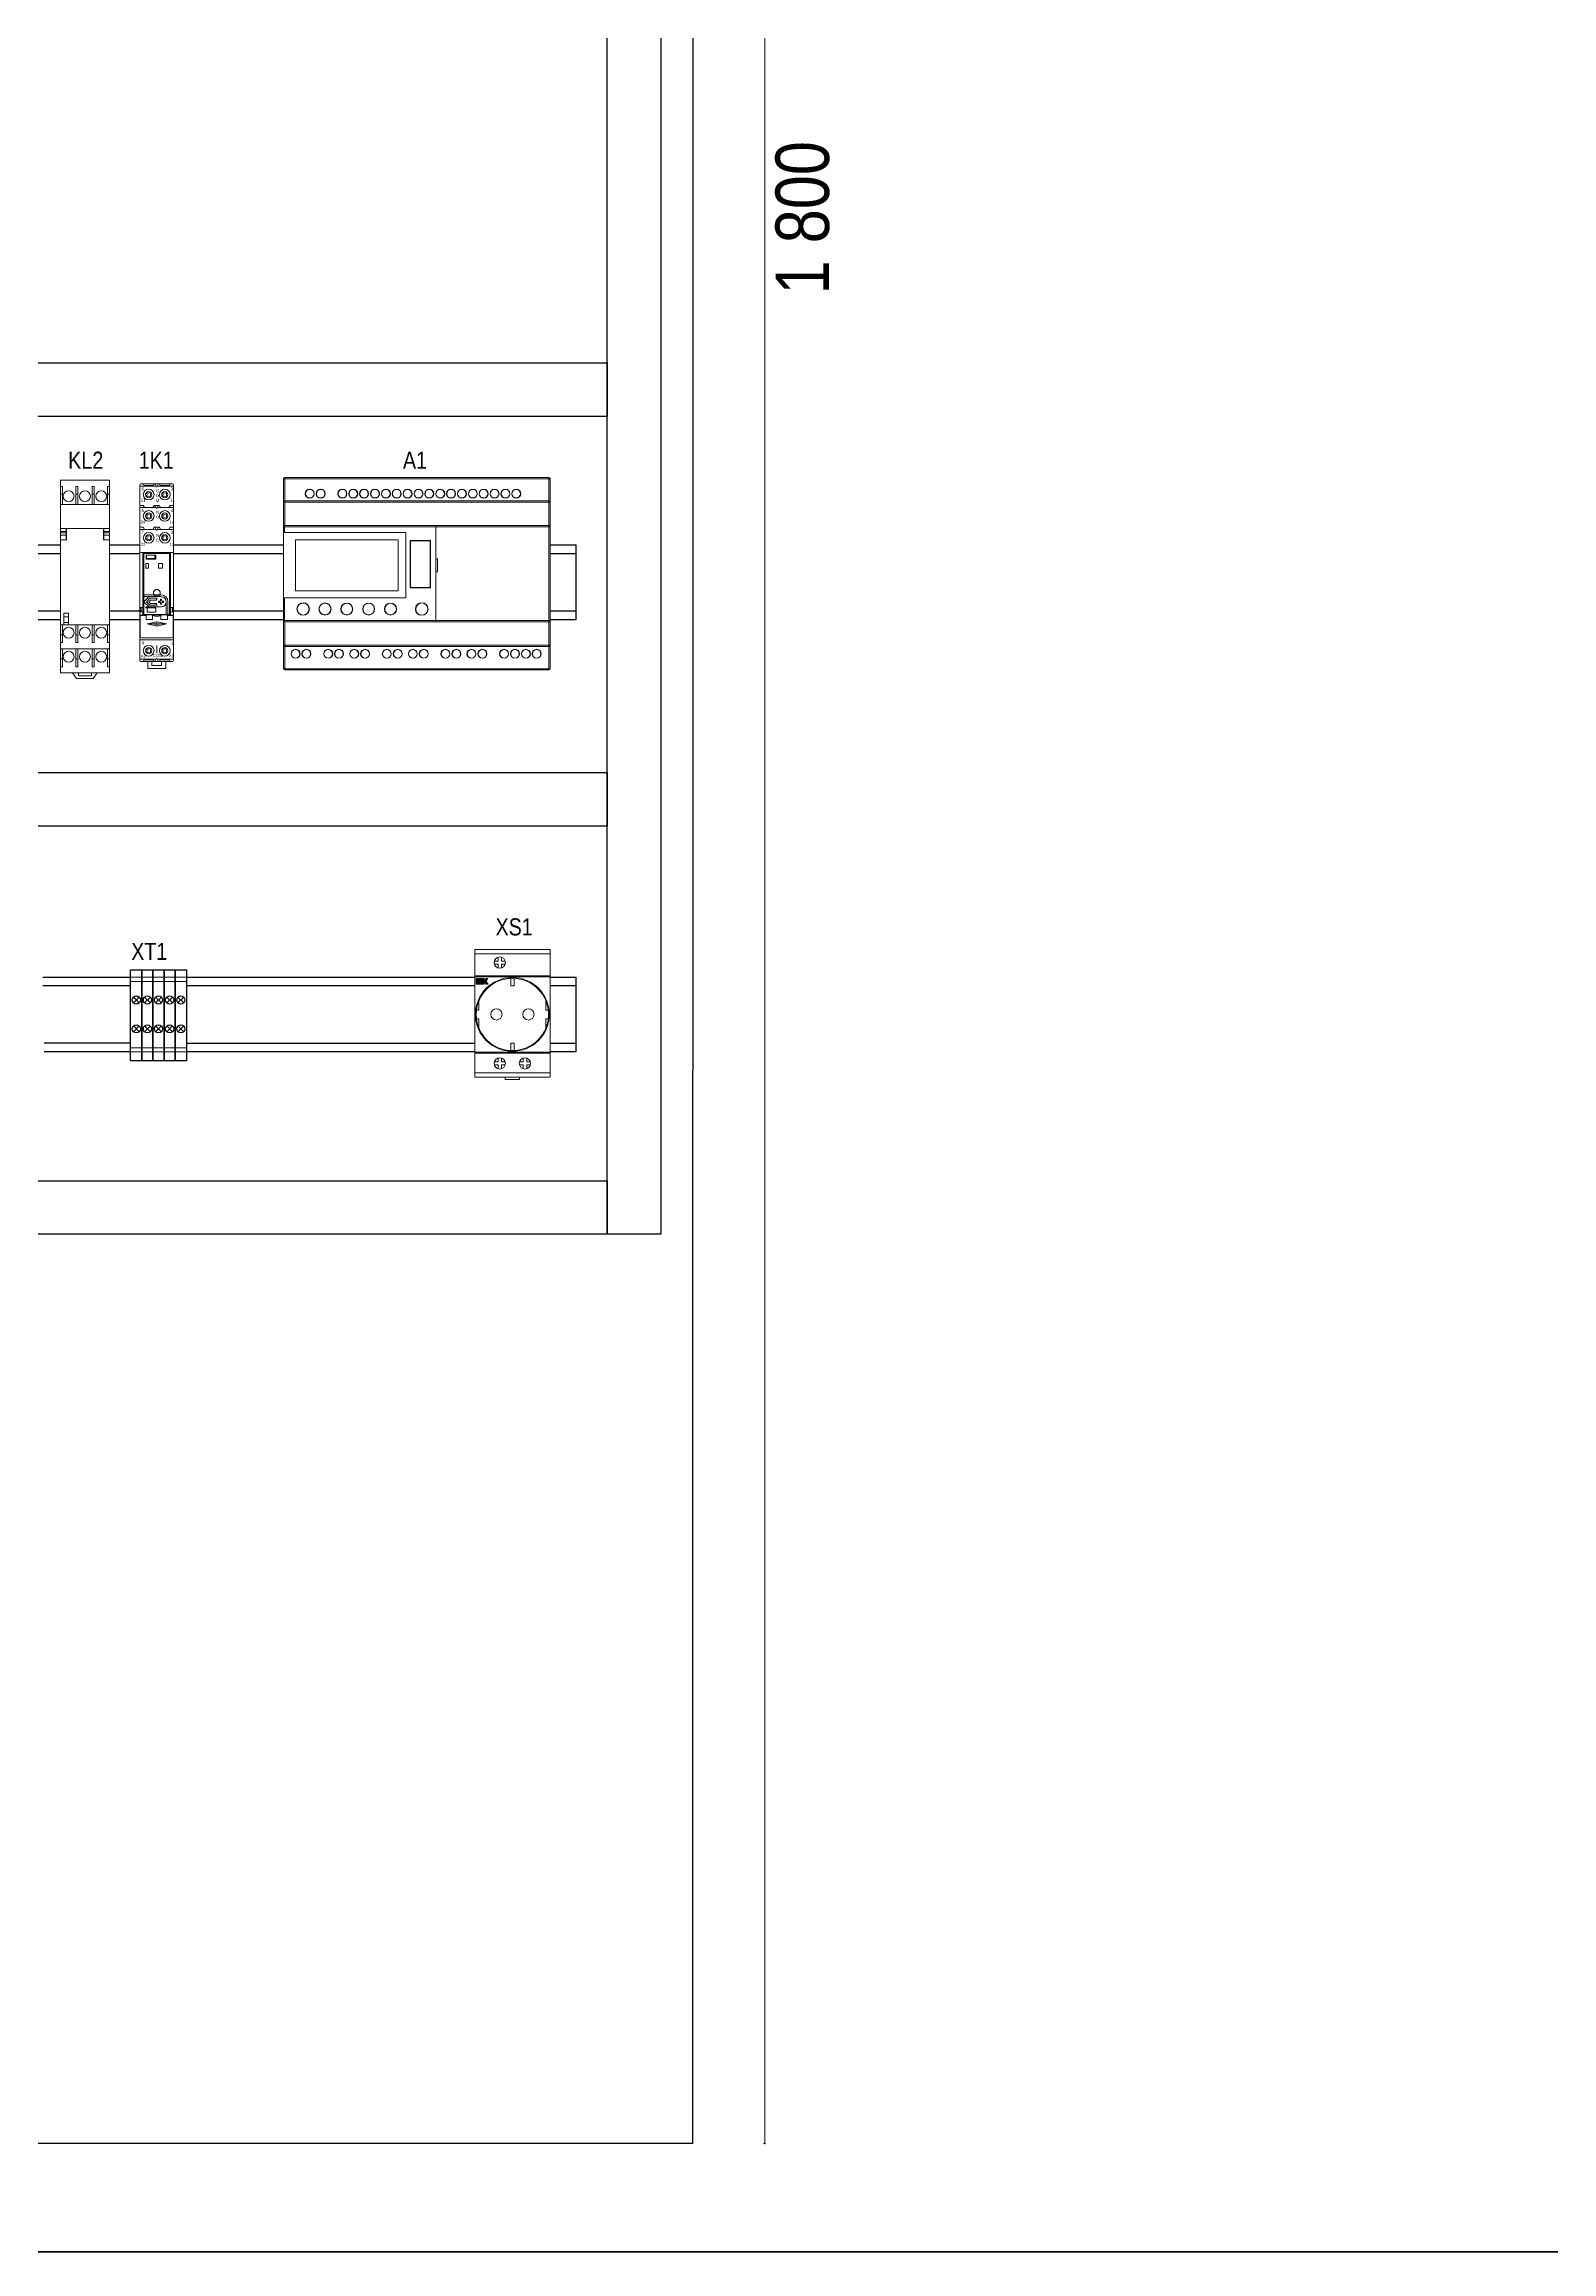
# Model space of a CAD drawing. Header units: millimetres. Extents: x -6000 to 26000, y -6000 to 26000.
# Drawn here: x 119.5 to 217.5, y -4620.7 to -4477.2 of the extents above; entities that cross this region are included whole.
import ezdxf

# ---------------------------------------------------------------- set-up
doc = ezdxf.new("R2010")
doc.units = ezdxf.units.MM
doc.header["$MEASUREMENT"] = 0
doc.linetypes.add('HIDDEN2', pattern=[2.38125, 1.5875, -0.79375])
for name, color, linetype, lineweight in [('0_Ном._пера__246', 7, 'Continuous', 100), ('Чертеж и Рисунок_Ном._пера__1', 7, 'Continuous', 15), ('Чертеж и Рисунок_Ном._пера__2', 8, 'Continuous', 15), ('Чертеж и Рисунок_Ном._пера__21', 7, 'Continuous', 30), ('Чертеж и Рисунок_Ном._пера__7', 7, 'Continuous', 15)]:
    doc.layers.add(name, color=color, linetype=linetype, lineweight=lineweight)
for name, color, linetype, lineweight, true_color in [('Чертеж и Рисунок_Ном._пера__25', 7, 'Continuous', 0, 0x5555ff), ('Чертеж и Рисунок_Ном._пера__65', 7, 'Continuous', 40, 0x83aefe), ('Чертеж и Рисунок_Ном._пера__8', 7, 'Continuous', 15, 0xa80f02), ('Чертеж и Рисунок_Ном._пера__85', 7, 'Continuous', 5, 0x66b7ff), ('Чертеж и Рисунок_Ном._пера__9', 7, 'Continuous', 15, 0x3dad99)]:
    doc.layers.add(name, color=color, linetype=linetype, lineweight=lineweight, true_color=true_color)
doc.styles.add('СГЕНЕРИР_СТИЛЬ_1', font='ARIALN.TTF')
doc.styles.add('СГЕНЕРИР_СТИЛЬ_3', font='arial.ttf')

msp = doc.modelspace()

# ---------------------------------------------------------------- hatches: boundary and pattern name
at = {"layer": 'Чертеж и Рисунок_Ном._пера__2', "linetype": 'Continuous', "lineweight": 15}
msp.add_hatch(color=8, dxfattribs=at).paths.add_polyline_path([(147.73, -4537.92), (147.73, -4538.02), (147.97, -4538.02), (147.97, -4537.92)])
at = {"layer": 'Чертеж и Рисунок_Ном._пера__8', "linetype": 'Continuous', "lineweight": 15, "true_color": 0xa80f02}
for points in [[(147.69, -4538.02), (147.69, -4537.92), (147.59, -4537.92), (147.59, -4538.02)], [(147.69, -4538.05), (147.59, -4538.05), (147.59, -4538.29), (147.69, -4538.29)], [(147.72, -4538.05), (147.72, -4538.29), (147.97, -4538.29), (147.97, -4538.19), (147.83, -4538.19), (147.83, -4538.15), (147.97, -4538.15), (147.97, -4538.05)], [(148, -4538.29), (148.11, -4538.29), (148.11, -4538.16), (148.14, -4538.16), (148.23, -4538.29), (148.36, -4538.29), (148.23, -4538.1), (148.35, -4537.92), (148.23, -4537.92), (148.14, -4538.05), (148.11, -4538.05), (148.1, -4537.92), (148, -4537.92)]]:
    msp.add_hatch(color=14, dxfattribs=at).paths.add_polyline_path(points)

# ---------------------------------------------------------------- linework, layer by layer
at = {"layer": '0_Ном._пера__246', "color": 7, "linetype": 'Continuous', "lineweight": 100, "flags": 128}
msp.add_lwpolyline([(415, -4620.68), (415, -4333.68), (20, -4333.68), (20, -4620.68)], close=True, dxfattribs=at)
at = {"layer": 'Чертеж и Рисунок_Ном._пера__1', "color": 7, "linetype": 'Continuous', "lineweight": 15}
for p, q in [((125.13, -4537.82), (125.86, -4537.82)), ((125.13, -4538.1), (125.86, -4538.1)), ((125.86, -4537.82), (126.58, -4537.82)), ((125.86, -4538.1), (126.58, -4538.1)), ((126.58, -4537.82), (127.3, -4537.82)), ((126.58, -4538.1), (127.3, -4538.1)), ((127.3, -4537.82), (128.03, -4537.82)), ((127.3, -4538.1), (128.03, -4538.1)), ((128.03, -4537.82), (128.75, -4537.82)), ((128.03, -4538.1), (128.75, -4538.1)), ((125.13, -4542.41), (125.86, -4542.41)), ((125.13, -4542.69), (125.86, -4542.69)), ((125.86, -4542.41), (126.58, -4542.41)), ((125.86, -4542.69), (126.58, -4542.69)), ((126.58, -4542.41), (127.3, -4542.41)), ((126.58, -4542.69), (127.3, -4542.69)), ((127.3, -4542.41), (128.03, -4542.41)), ((127.3, -4542.69), (128.03, -4542.69)), ((128.03, -4542.41), (128.75, -4542.41)), ((128.03, -4542.69), (128.75, -4542.69))]:
    msp.add_line(p, q, dxfattribs=at)
at = {"layer": 'Чертеж и Рисунок_Ном._пера__2', "color": 8, "linetype": 'Continuous', "lineweight": 15}
msp.add_lwpolyline([(147.73, -4538.02), (147.97, -4538.02), (147.97, -4537.92), (147.73, -4537.92)], close=True, dxfattribs=at)
at = {"layer": 'Чертеж и Рисунок_Ном._пера__21', "color": 7, "linetype": 'Continuous', "lineweight": 30}
for p, q in [((161.7, -4363.25), (161.64, -4613.63)), ((156.1, -4554.54), (156.1, -4371.27)), ((159.58, -4371.27), (159.58, -4554.54)), ((83.76, -4497.9), (156.1, -4497.9)), ((156.1, -4497.9), (156.1, -4501.38)), ((156.1, -4501.38), (83.76, -4501.38)), ((118.13, -4509.73), (120.57, -4509.73)), ((123.75, -4509.73), (125.73, -4509.73)), ((127.92, -4509.73), (135.06, -4509.73)), ((152.4, -4509.73), (154.09, -4509.73)), ((154.09, -4514.6), (154.09, -4509.73)), ((118.13, -4510.29), (120.57, -4510.29)), ((123.75, -4510.29), (125.73, -4510.29)), ((127.92, -4510.29), (135.06, -4510.29)), ((152.4, -4510.29), (154.09, -4510.29)), ((120.57, -4514.04), (118.13, -4514.04)), ((125.73, -4514.04), (123.75, -4514.04)), ((135.06, -4514.04), (127.92, -4514.04)), ((154.09, -4514.04), (152.4, -4514.04)), ((120.57, -4514.6), (118.13, -4514.6)), ((125.73, -4514.6), (123.75, -4514.6)), ((135.06, -4514.6), (127.92, -4514.6)), ((154.09, -4514.6), (152.4, -4514.6)), ((83.76, -4524.53), (156.1, -4524.53)), ((156.1, -4524.53), (156.1, -4528.01)), ((156.1, -4528.01), (83.76, -4528.01)), ((125.13, -4543.26), (125.13, -4537.35)), ((125.13, -4537.35), (125.86, -4537.35)), ((125.86, -4537.35), (125.86, -4543.26)), ((125.86, -4543.26), (125.86, -4537.35)), ((125.86, -4537.35), (126.58, -4537.35)), ((126.58, -4537.35), (126.58, -4543.26)), ((126.58, -4543.26), (126.58, -4537.35)), ((126.58, -4537.35), (127.3, -4537.35)), ((127.3, -4537.35), (127.3, -4543.26)), ((127.3, -4543.26), (127.3, -4537.35)), ((127.3, -4537.35), (128.03, -4537.35)), ((128.03, -4537.35), (128.03, -4543.26)), ((128.03, -4543.26), (128.03, -4537.35)), ((128.03, -4537.35), (128.75, -4537.35)), ((128.75, -4537.35), (128.75, -4543.26)), ((119.42, -4537.82), (125.13, -4537.82)), ((119.42, -4538.37), (125.13, -4538.37)), ((128.75, -4537.82), (147.49, -4537.82)), ((128.75, -4538.37), (147.49, -4538.37)), ((152.4, -4537.82), (154.09, -4537.82)), ((152.4, -4538.37), (154.09, -4538.37)), ((154.09, -4542.69), (154.09, -4537.82)), ((125.68, -4539.13), (125.31, -4539.5)), ((125.31, -4539.13), (125.68, -4539.5)), ((126.41, -4539.13), (126.03, -4539.5)), ((126.03, -4539.13), (126.41, -4539.5)), ((127.13, -4539.13), (126.75, -4539.5)), ((126.75, -4539.13), (127.13, -4539.5)), ((127.85, -4539.13), (127.48, -4539.5)), ((127.48, -4539.13), (127.85, -4539.5)), ((128.58, -4539.13), (128.2, -4539.5)), ((128.2, -4539.13), (128.58, -4539.5)), ((125.68, -4541), (125.31, -4541.38)), ((125.31, -4541), (125.68, -4541.38)), ((126.41, -4541), (126.03, -4541.38)), ((126.03, -4541), (126.41, -4541.38)), ((127.13, -4541), (126.75, -4541.38)), ((126.75, -4541), (127.13, -4541.38)), ((127.85, -4541), (127.48, -4541.38)), ((127.48, -4541), (127.85, -4541.38)), ((128.58, -4541), (128.2, -4541.38)), ((128.2, -4541), (128.58, -4541.38)), ((125.13, -4542.12), (119.5, -4542.12)), ((125.13, -4542.69), (119.51, -4542.69)), ((147.49, -4542.13), (128.75, -4542.13)), ((147.49, -4542.69), (128.75, -4542.69)), ((154.09, -4542.13), (152.4, -4542.13)), ((154.09, -4542.69), (152.4, -4542.69)), ((125.86, -4543.26), (125.13, -4543.26)), ((126.58, -4543.26), (125.86, -4543.26)), ((127.3, -4543.26), (126.58, -4543.26)), ((128.03, -4543.26), (127.3, -4543.26)), ((128.75, -4543.26), (128.03, -4543.26)), ((83.76, -4551.07), (156.1, -4551.07)), ((156.1, -4551.07), (156.1, -4554.54)), ((156.1, -4554.54), (83.76, -4554.54)), ((159.58, -4554.54), (156.1, -4554.54)), ((161.64, -4613.63), (78.19, -4613.63))]:
    msp.add_line(p, q, dxfattribs=at)
for centre in [(125.5, -4539.31), (126.22, -4539.31), (126.94, -4539.31), (127.67, -4539.31), (128.39, -4539.31), (125.5, -4541.19), (126.22, -4541.19), (126.94, -4541.19), (127.67, -4541.19), (128.39, -4541.19)]:
    msp.add_circle(centre, 0.265, dxfattribs=at)
at = {"layer": 'Чертеж и Рисунок_Ном._пера__65', "color": 161, "linetype": 'Continuous', "lineweight": 40, "true_color": 0x83aefe}
msp.add_line((166.3, -4613.6), (166.37, -4613.67), dxfattribs=at)
at = {"layer": 'Чертеж и Рисунок_Ном._пера__7', "color": 7, "linetype": 'Continuous', "lineweight": 15}
for p, q in [((120.57, -4518.05), (120.57, -4505.53)), ((120.57, -4507.1), (120.57, -4505.53)), ((123.75, -4505.53), (120.57, -4505.53)), ((123.75, -4505.53), (120.57, -4505.53)), ((123.75, -4505.53), (123.75, -4507.1)), ((123.75, -4505.53), (123.75, -4518.05)), ((125.73, -4505.84), (125.73, -4505.98)), ((125.8, -4505.77), (125.95, -4505.77)), ((126.65, -4505.77), (125.95, -4505.77)), ((125.95, -4505.77), (126.03, -4505.91)), ((126.01, -4505.87), (126.6, -4505.87)), ((126.57, -4505.91), (126.65, -4505.77)), ((126.65, -4505.77), (126.7, -4505.77)), ((126.68, -4505.77), (126.97, -4505.77)), ((126.78, -4505.91), (126.7, -4505.77)), ((126.82, -4505.98), (126.7, -4505.77)), ((126.7, -4505.77), (126.95, -4505.77)), ((126.95, -4505.77), (126.83, -4505.98)), ((126.95, -4505.77), (127, -4505.77)), ((127.7, -4505.77), (127, -4505.77)), ((127, -4505.77), (127.08, -4505.91)), ((127.05, -4505.87), (127.64, -4505.87)), ((127.62, -4505.91), (127.7, -4505.77)), ((127.7, -4505.77), (127.85, -4505.77)), ((127.92, -4505.98), (127.92, -4505.84)), ((135.06, -4517.77), (135.06, -4505.43)), ((135.15, -4508.47), (135.15, -4505.34)), ((152.3, -4505.34), (135.15, -4505.34)), ((135.15, -4505.43), (152.3, -4505.43)), ((152.3, -4505.34), (152.3, -4517.86)), ((152.4, -4517.77), (152.4, -4505.43)), ((120.57, -4505.91), (120.57, -4505.91)), ((120.7, -4505.93), (120.57, -4505.93)), ((120.57, -4506.44), (120.7, -4506.44)), ((120.57, -4508.66), (120.57, -4507.1)), ((123.75, -4507.1), (120.57, -4507.1)), ((123.75, -4507.1), (120.57, -4507.1)), ((120.7, -4505.93), (120.7, -4507.1)), ((121.56, -4507.1), (121.56, -4505.93)), ((121.7, -4505.93), (121.56, -4505.93)), ((121.56, -4506.44), (121.7, -4506.44)), ((121.7, -4505.93), (121.7, -4507.1)), ((122.62, -4507.1), (122.62, -4505.93)), ((122.75, -4505.93), (122.62, -4505.93)), ((122.62, -4506.44), (122.75, -4506.44)), ((122.75, -4505.93), (122.75, -4507.1)), ((123.62, -4507.1), (123.62, -4505.93)), ((123.75, -4505.93), (123.62, -4505.93)), ((123.62, -4506.44), (123.75, -4506.44)), ((123.75, -4505.91), (123.75, -4505.91)), ((123.75, -4507.1), (123.75, -4508.66)), ((125.73, -4505.98), (125.73, -4512.07)), ((125.73, -4505.98), (125.73, -4507.23)), ((125.73, -4507.23), (125.73, -4507.37)), ((126.78, -4505.91), (125.8, -4505.91)), ((125.8, -4507.16), (125.95, -4507.16)), ((126.78, -4507.3), (125.8, -4507.3)), ((125.95, -4507.16), (126.03, -4507.3)), ((126.06, -4505.91), (126.76, -4505.91)), ((126.16, -4506.32), (126.2, -4506.46)), ((126.3, -4506.36), (126.16, -4506.32)), ((126.2, -4506.46), (126.16, -4506.6)), ((126.16, -4506.6), (126.3, -4506.57)), ((126.45, -4506.32), (126.3, -4506.36)), ((126.3, -4506.57), (126.45, -4506.6)), ((126.41, -4506.46), (126.45, -4506.32)), ((126.45, -4506.6), (126.41, -4506.46)), ((126.57, -4507.3), (126.65, -4507.16)), ((126.65, -4507.16), (126.7, -4507.16)), ((126.82, -4507.37), (126.7, -4507.16)), ((126.7, -4507.16), (126.95, -4507.16)), ((126.95, -4507.16), (126.83, -4507.37)), ((126.87, -4505.91), (127.72, -4505.91)), ((127.85, -4505.91), (126.87, -4505.91)), ((127.85, -4507.3), (126.87, -4507.3)), ((126.89, -4505.91), (127.72, -4505.91)), ((126.95, -4507.16), (127, -4507.16)), ((127, -4507.16), (127.08, -4507.3)), ((127.35, -4506.36), (127.2, -4506.32)), ((127.2, -4506.32), (127.24, -4506.46)), ((127.24, -4506.46), (127.2, -4506.6)), ((127.2, -4506.6), (127.35, -4506.57)), ((127.49, -4506.32), (127.35, -4506.36)), ((127.35, -4506.57), (127.49, -4506.6)), ((127.45, -4506.46), (127.49, -4506.32)), ((127.49, -4506.6), (127.45, -4506.46)), ((127.62, -4507.3), (127.7, -4507.16)), ((127.7, -4507.16), (127.85, -4507.16)), ((127.92, -4505.98), (127.92, -4512.07)), ((127.92, -4507.23), (127.92, -4505.98)), ((127.92, -4507.37), (127.92, -4507.23)), ((135.06, -4506.96), (152.4, -4506.96)), ((152.3, -4506.87), (135.15, -4506.87)), ((120.57, -4507.47), (120.57, -4507.47)), ((123.75, -4508.66), (120.57, -4508.66)), ((120.94, -4508.66), (120.94, -4509.41)), ((120.95, -4508.66), (120.95, -4509.41)), ((120.95, -4508.66), (123.37, -4508.66)), ((123.37, -4509.41), (123.37, -4508.66)), ((123.38, -4509.41), (123.38, -4508.66)), ((123.75, -4507.47), (123.75, -4507.47)), ((125.73, -4507.37), (125.73, -4508.65)), ((125.73, -4508.65), (125.73, -4508.79)), ((125.8, -4508.58), (125.95, -4508.58)), ((126.78, -4508.72), (125.8, -4508.72)), ((125.95, -4508.58), (126.03, -4508.72)), ((126.16, -4507.71), (126.2, -4507.85)), ((126.3, -4507.75), (126.16, -4507.71)), ((126.2, -4507.85), (126.16, -4507.99)), ((126.16, -4507.99), (126.3, -4507.96)), ((126.45, -4507.71), (126.3, -4507.75)), ((126.3, -4507.96), (126.45, -4507.99)), ((126.41, -4507.85), (126.45, -4507.71)), ((126.45, -4507.99), (126.41, -4507.85)), ((126.57, -4508.72), (126.65, -4508.58)), ((126.65, -4508.58), (126.7, -4508.58)), ((126.82, -4508.79), (126.7, -4508.58)), ((126.7, -4508.58), (126.95, -4508.58)), ((126.95, -4508.58), (126.83, -4508.79)), ((127.85, -4508.72), (126.87, -4508.72)), ((126.95, -4508.58), (127, -4508.58)), ((127, -4508.58), (127.08, -4508.72)), ((127.2, -4507.71), (127.24, -4507.85)), ((127.35, -4507.75), (127.2, -4507.71)), ((127.24, -4507.85), (127.2, -4507.99)), ((127.2, -4507.99), (127.35, -4507.96)), ((127.49, -4507.71), (127.35, -4507.75)), ((127.35, -4507.96), (127.49, -4507.99)), ((127.45, -4507.85), (127.49, -4507.71)), ((127.49, -4507.99), (127.45, -4507.85)), ((127.62, -4508.72), (127.7, -4508.58)), ((127.7, -4508.58), (127.85, -4508.58)), ((127.92, -4508.65), (127.92, -4507.37)), ((127.92, -4508.79), (127.92, -4508.65)), ((135.06, -4508.56), (152.4, -4508.56)), ((135.14, -4508.56), (135.14, -4508.92)), ((135.15, -4508.47), (152.3, -4508.47)), ((144.97, -4514.64), (144.97, -4508.56)), ((120.57, -4508.85), (120.94, -4508.85)), ((120.94, -4508.94), (120.57, -4508.94)), ((120.57, -4509.09), (120.94, -4509.09)), ((120.57, -4509.41), (120.57, -4514.92)), ((120.57, -4509.41), (120.95, -4509.41)), ((120.57, -4509.41), (120.94, -4509.41)), ((123.37, -4509.41), (123.75, -4509.41)), ((123.38, -4508.85), (123.75, -4508.85)), ((123.75, -4508.94), (123.38, -4508.94)), ((123.38, -4509.09), (123.75, -4509.09)), ((123.38, -4509.41), (123.75, -4509.41)), ((123.75, -4514.92), (123.75, -4509.41)), ((126.16, -4509.13), (126.2, -4509.27)), ((126.3, -4509.17), (126.16, -4509.13)), ((126.2, -4509.27), (126.16, -4509.41)), ((126.16, -4509.41), (126.3, -4509.37)), ((126.45, -4509.13), (126.3, -4509.17)), ((126.3, -4509.37), (126.45, -4509.41)), ((126.41, -4509.27), (126.45, -4509.13)), ((126.45, -4509.41), (126.41, -4509.27)), ((127.35, -4509.17), (127.2, -4509.13)), ((127.2, -4509.13), (127.24, -4509.27)), ((127.24, -4509.27), (127.2, -4509.41)), ((127.2, -4509.41), (127.35, -4509.37)), ((127.49, -4509.13), (127.35, -4509.17)), ((127.35, -4509.37), (127.49, -4509.41)), ((127.45, -4509.27), (127.49, -4509.13)), ((127.49, -4509.41), (127.45, -4509.27)), ((143.02, -4508.92), (135.06, -4508.92)), ((135.84, -4512.72), (135.84, -4509.39)), ((135.84, -4509.39), (142.52, -4509.39)), ((142.52, -4509.39), (142.52, -4512.72)), ((143.02, -4508.92), (143.02, -4513.16)), ((143.3, -4512.51), (143.3, -4509.45)), ((144.61, -4509.45), (143.3, -4509.45)), ((143.31, -4509.46), (143.31, -4512.49)), ((143.31, -4509.46), (144.59, -4509.46)), ((144.59, -4512.49), (144.59, -4509.46)), ((144.61, -4509.45), (144.61, -4512.51)), ((127.85, -4510.23), (125.8, -4510.23)), ((125.93, -4513.64), (125.93, -4510.23)), ((125.96, -4510.29), (125.96, -4510.26)), ((125.96, -4510.26), (127.69, -4510.26)), ((125.96, -4510.97), (125.96, -4510.29)), ((125.96, -4511.41), (125.96, -4510.97)), ((125.96, -4512.12), (125.96, -4511.41)), ((125.99, -4510.32), (125.99, -4512.98)), ((125.99, -4511.04), (125.99, -4513.63)), ((127.63, -4510.29), (126.02, -4510.29)), ((126.29, -4510.94), (126.11, -4510.94)), ((126.11, -4510.94), (126.11, -4511.25)), ((126.29, -4511.25), (126.11, -4511.25)), ((126.13, -4510.4), (126.76, -4510.4)), ((126.13, -4510.4), (126.13, -4510.65)), ((126.13, -4510.65), (126.17, -4510.61)), ((126.13, -4510.65), (126.76, -4510.65)), ((126.17, -4510.4), (126.17, -4510.61)), ((126.17, -4510.61), (126.71, -4510.61)), ((126.29, -4511.25), (126.29, -4510.94)), ((126.71, -4510.4), (126.71, -4510.61)), ((126.76, -4510.65), (126.71, -4510.61)), ((126.76, -4510.4), (126.76, -4510.65)), ((126.93, -4510.94), (127.19, -4510.94)), ((126.93, -4510.94), (126.93, -4511.25)), ((126.93, -4511.25), (127.19, -4511.25)), ((127.19, -4511.25), (127.19, -4510.94)), ((127.66, -4510.26), (127.69, -4510.26)), ((127.66, -4514.23), (127.66, -4510.32)), ((127.66, -4513.63), (127.66, -4511.04)), ((127.69, -4510.26), (127.69, -4510.29)), ((127.69, -4510.26), (127.69, -4511.41)), ((127.69, -4514.27), (127.69, -4511.41)), ((127.72, -4514.31), (127.72, -4510.23)), ((145.08, -4510.64), (144.97, -4510.64)), ((145.08, -4511.48), (144.97, -4511.48)), ((145.08, -4510.64), (145.08, -4511.48)), ((125.73, -4512.07), (125.73, -4514.33)), ((125.96, -4512.12), (125.96, -4514.29)), ((126.02, -4512.98), (125.99, -4512.98)), ((125.99, -4512.98), (125.99, -4513.09)), ((127.11, -4512.98), (126.02, -4512.98)), ((127.92, -4515.71), (127.92, -4512.07)), ((142.52, -4512.72), (135.84, -4512.72)), ((143.3, -4512.51), (144.61, -4512.51)), ((144.59, -4512.49), (143.31, -4512.49)), ((121.1, -4514.16), (120.78, -4514.16)), ((120.78, -4514.92), (120.78, -4514.16)), ((120.78, -4514.4), (121.1, -4514.4)), ((121.1, -4514.16), (121.1, -4514.92)), ((126.13, -4514.29), (125.73, -4514.29)), ((126.13, -4514.31), (125.73, -4514.31)), ((125.73, -4514.33), (125.73, -4514.47)), ((125.73, -4515.71), (125.73, -4514.39)), ((125.75, -4514.07), (125.75, -4513.79)), ((125.75, -4513.79), (125.93, -4513.79)), ((125.75, -4514.07), (125.93, -4514.07)), ((125.86, -4514.31), (125.75, -4514.31)), ((125.75, -4514.86), (125.75, -4514.31)), ((126.13, -4514.31), (125.86, -4514.31)), ((125.93, -4513.64), (125.93, -4514.31)), ((126.13, -4514.29), (125.96, -4514.29)), ((126.02, -4513.09), (125.99, -4513.09)), ((125.99, -4513.09), (125.99, -4513.43)), ((125.99, -4513.43), (126.33, -4513.09)), ((125.99, -4513.43), (125.99, -4513.52)), ((125.99, -4513.43), (126.33, -4513.76)), ((125.99, -4514.23), (125.99, -4513.52)), ((126.02, -4513.09), (127.11, -4513.09)), ((126.02, -4514.26), (126.8, -4514.26)), ((126.2, -4513.76), (126.11, -4513.76)), ((126.11, -4513.83), (126.11, -4513.76)), ((126.2, -4513.83), (126.11, -4513.83)), ((126.13, -4514.27), (126.13, -4514.57)), ((126.55, -4514.27), (126.13, -4514.27)), ((126.37, -4513.2), (126.15, -4513.43)), ((126.15, -4513.43), (126.37, -4513.65)), ((126.2, -4513.76), (126.2, -4513.83)), ((126.33, -4513.76), (126.2, -4513.76)), ((126.2, -4513.83), (126.48, -4513.83)), ((126.2, -4514.11), (126.2, -4513.83)), ((126.2, -4514.11), (126.76, -4514.11)), ((126.31, -4513.43), (126.42, -4513.32)), ((126.42, -4513.54), (126.31, -4513.43)), ((126.33, -4513.76), (127.11, -4513.76)), ((126.86, -4513.2), (126.37, -4513.2)), ((126.37, -4513.65), (126.86, -4513.65)), ((126.42, -4513.32), (126.79, -4513.32)), ((126.79, -4513.54), (126.42, -4513.54)), ((126.48, -4513.83), (126.48, -4513.76)), ((126.57, -4513.83), (126.48, -4513.83)), ((126.55, -4514.27), (126.55, -4514.57)), ((126.67, -4514.29), (126.55, -4514.29)), ((126.67, -4514.31), (126.55, -4514.31)), ((126.67, -4514.31), (126.55, -4514.31)), ((126.57, -4513.83), (126.57, -4513.76)), ((126.57, -4513.83), (126.68, -4513.83)), ((126.67, -4514.27), (126.67, -4514.36)), ((126.98, -4514.27), (126.67, -4514.27)), ((126.98, -4514.36), (126.67, -4514.36)), ((126.68, -4513.83), (126.76, -4513.83)), ((126.76, -4513.83), (126.76, -4514.11)), ((126.76, -4514.11), (126.76, -4514.11)), ((126.8, -4514.26), (127.44, -4514.26)), ((127.06, -4513.38), (126.94, -4513.39)), ((126.94, -4513.39), (126.94, -4513.47)), ((126.94, -4513.47), (127.06, -4513.48)), ((126.98, -4514.27), (126.98, -4514.36)), ((127.1, -4514.29), (126.98, -4514.29)), ((127.1, -4514.29), (126.98, -4514.29)), ((127.1, -4514.31), (126.98, -4514.31)), ((127.1, -4514.31), (126.98, -4514.31)), ((126.99, -4513.38), (126.99, -4513.47)), ((127.07, -4513.26), (127.06, -4513.38)), ((127.15, -4513.31), (127.06, -4513.31)), ((127.06, -4513.48), (127.07, -4513.59)), ((127.06, -4513.55), (127.15, -4513.55)), ((127.14, -4513.26), (127.07, -4513.26)), ((127.07, -4513.59), (127.14, -4513.59)), ((127.52, -4514.27), (127.1, -4514.27)), ((127.1, -4514.27), (127.1, -4514.57)), ((127.16, -4513.38), (127.14, -4513.26)), ((127.14, -4513.59), (127.16, -4513.48)), ((127.27, -4513.39), (127.16, -4513.38)), ((127.16, -4513.48), (127.27, -4513.47)), ((127.23, -4513.47), (127.23, -4513.38)), ((127.27, -4513.47), (127.27, -4513.39)), ((127.44, -4513.43), (127.44, -4514.23)), ((127.44, -4514.23), (127.44, -4514.26)), ((127.44, -4514.26), (127.55, -4514.26)), ((127.52, -4514.27), (127.52, -4514.57)), ((127.69, -4514.29), (127.52, -4514.29)), ((127.92, -4514.29), (127.52, -4514.29)), ((127.9, -4514.31), (127.52, -4514.31)), ((127.79, -4514.31), (127.52, -4514.31)), ((127.55, -4514.23), (127.55, -4513.43)), ((127.55, -4514.23), (127.55, -4514.26)), ((127.55, -4514.26), (127.63, -4514.26)), ((127.69, -4514.27), (127.69, -4514.29)), ((127.9, -4513.79), (127.72, -4513.79)), ((127.72, -4513.81), (127.72, -4514.08)), ((127.9, -4514.07), (127.72, -4514.07)), ((127.79, -4514.31), (127.9, -4514.31)), ((127.9, -4514.07), (127.9, -4513.79)), ((127.9, -4514.86), (127.9, -4514.31)), ((127.92, -4514.2), (127.92, -4514.33)), ((127.92, -4514.33), (127.92, -4514.47)), ((135.06, -4513.16), (143.02, -4513.16)), ((135.14, -4513.16), (135.14, -4514.64)), ((123.75, -4514.92), (120.57, -4514.92)), ((120.78, -4514.92), (120.57, -4514.92)), ((120.57, -4516.48), (120.57, -4514.92)), ((120.7, -4515.57), (120.57, -4515.57)), ((120.7, -4516.08), (120.7, -4514.92)), ((121.1, -4514.78), (120.78, -4514.78)), ((123.75, -4514.92), (121.1, -4514.92)), ((121.56, -4516.08), (121.56, -4514.92)), ((121.7, -4515.57), (121.56, -4515.57)), ((121.7, -4516.08), (121.7, -4514.92)), ((122.62, -4516.08), (122.62, -4514.92)), ((122.75, -4515.57), (122.62, -4515.57)), ((122.75, -4516.08), (122.75, -4514.92)), ((123.62, -4516.08), (123.62, -4514.92)), ((123.75, -4515.57), (123.62, -4515.57)), ((123.75, -4516.48), (123.75, -4514.92)), ((125.73, -4515.71), (125.73, -4517.23)), ((125.73, -4515.88), (125.73, -4515.96)), ((127.92, -4515.91), (125.73, -4515.91)), ((127.92, -4515.91), (125.73, -4515.91)), ((125.75, -4515.66), (125.75, -4514.86)), ((125.86, -4515.77), (127.79, -4515.77)), ((126.55, -4514.57), (126.13, -4514.57)), ((126.2, -4514.87), (126.83, -4514.73)), ((126.83, -4515.01), (126.2, -4514.87)), ((126.2, -4514.87), (126.57, -4514.87)), ((126.83, -4514.81), (126.57, -4514.87)), ((126.57, -4514.87), (126.83, -4514.93)), ((126.83, -4514.73), (127.45, -4514.87)), ((126.83, -4514.73), (126.83, -4514.81)), ((127.08, -4514.87), (126.83, -4514.81)), ((127.45, -4514.87), (126.83, -4515.01)), ((126.83, -4514.93), (127.08, -4514.87)), ((126.83, -4515.01), (126.83, -4514.93)), ((127.45, -4514.87), (127.08, -4514.87)), ((127.52, -4514.57), (127.1, -4514.57)), ((127.9, -4515.66), (127.9, -4514.86)), ((127.92, -4515.71), (127.92, -4517.23)), ((127.92, -4515.96), (127.92, -4515.88)), ((152.4, -4514.64), (135.06, -4514.64)), ((135.15, -4517.86), (135.15, -4514.73)), ((135.15, -4514.73), (152.3, -4514.73)), ((120.57, -4516.08), (120.7, -4516.08)), ((120.57, -4516.11), (120.57, -4516.11)), ((123.75, -4516.48), (120.57, -4516.48)), ((120.57, -4516.48), (123.75, -4516.48)), ((120.57, -4518.05), (120.57, -4516.48)), ((120.7, -4517.13), (120.57, -4517.13)), ((120.7, -4517.65), (120.7, -4516.48)), ((121.56, -4516.08), (121.7, -4516.08)), ((121.56, -4517.65), (121.56, -4516.48)), ((121.7, -4517.13), (121.56, -4517.13)), ((121.7, -4517.65), (121.7, -4516.48)), ((122.62, -4516.08), (122.75, -4516.08)), ((122.62, -4517.65), (122.62, -4516.48)), ((122.75, -4517.13), (122.62, -4517.13)), ((122.75, -4517.65), (122.75, -4516.48)), ((123.62, -4516.08), (123.75, -4516.08)), ((123.62, -4517.65), (123.62, -4516.48)), ((123.75, -4517.13), (123.62, -4517.13)), ((123.75, -4516.11), (123.75, -4516.11)), ((123.75, -4518.05), (123.75, -4516.48)), ((125.73, -4515.96), (125.73, -4517.09)), ((125.73, -4517.09), (125.73, -4517.23)), ((125.8, -4517.16), (126.78, -4517.16)), ((125.95, -4517.3), (125.8, -4517.3)), ((126.03, -4517.16), (125.95, -4517.3)), ((125.95, -4517.3), (126.65, -4517.3)), ((126.6, -4517.2), (126.01, -4517.2)), ((126.16, -4516.47), (126.2, -4516.61)), ((126.3, -4516.51), (126.16, -4516.47)), ((126.2, -4516.61), (126.16, -4516.75)), ((126.16, -4516.75), (126.3, -4516.71)), ((126.24, -4517.3), (126.24, -4517.77)), ((126.45, -4516.47), (126.3, -4516.51)), ((126.3, -4516.71), (126.45, -4516.75)), ((126.41, -4516.61), (126.45, -4516.47)), ((126.45, -4516.75), (126.41, -4516.61)), ((126.51, -4517.3), (126.51, -4517.56)), ((126.65, -4517.3), (126.57, -4517.16)), ((126.7, -4517.3), (126.65, -4517.3)), ((126.7, -4517.3), (126.82, -4517.09)), ((126.95, -4517.3), (126.7, -4517.3)), ((126.83, -4516.26), (126.83, -4516.76)), ((126.83, -4517.09), (126.95, -4517.3)), ((126.87, -4517.16), (127.85, -4517.16)), ((127, -4517.3), (126.95, -4517.3)), ((127.08, -4517.16), (127, -4517.3)), ((127, -4517.3), (127.7, -4517.3)), ((127.64, -4517.2), (127.05, -4517.2)), ((127.14, -4517.3), (127.14, -4517.56)), ((127.35, -4516.51), (127.2, -4516.47)), ((127.2, -4516.47), (127.24, -4516.61)), ((127.24, -4516.61), (127.2, -4516.75)), ((127.2, -4516.75), (127.35, -4516.71)), ((127.49, -4516.47), (127.35, -4516.51)), ((127.35, -4516.71), (127.49, -4516.75)), ((127.41, -4517.3), (127.41, -4517.77)), ((127.45, -4516.61), (127.49, -4516.47)), ((127.49, -4516.75), (127.45, -4516.61)), ((127.7, -4517.3), (127.62, -4517.16)), ((127.85, -4517.3), (127.7, -4517.3)), ((127.92, -4517.09), (127.92, -4515.96)), ((127.92, -4517.23), (127.92, -4517.09)), ((152.4, -4516.24), (135.06, -4516.24)), ((135.15, -4516.33), (152.3, -4516.33)), ((120.57, -4517.65), (120.7, -4517.65)), ((120.57, -4517.67), (120.57, -4517.67)), ((123.75, -4518.05), (120.57, -4518.05)), ((120.57, -4518.05), (123.75, -4518.05)), ((121.36, -4518.05), (121.61, -4518.42)), ((121.56, -4517.65), (121.7, -4517.65)), ((121.61, -4518.42), (122.7, -4518.42)), ((121.74, -4518.24), (121.74, -4518.05)), ((122.58, -4518.24), (121.74, -4518.24)), ((122.58, -4518.05), (122.58, -4518.24)), ((122.62, -4517.65), (122.75, -4517.65)), ((122.7, -4518.42), (122.96, -4518.05)), ((123.62, -4517.65), (123.75, -4517.65)), ((123.75, -4517.67), (123.75, -4517.67)), ((127.41, -4517.77), (126.24, -4517.77)), ((126.51, -4517.56), (126.83, -4517.56)), ((127.14, -4517.56), (126.83, -4517.56)), ((152.3, -4517.78), (135.15, -4517.78)), ((135.15, -4517.86), (152.3, -4517.86)), ((147.49, -4536.3), (152.4, -4536.3)), ((148.77, -4536.78), (149.01, -4536.78)), ((148.77, -4536.99), (149.01, -4536.99)), ((149.01, -4536.78), (149.01, -4536.53)), ((149.01, -4537.24), (149.01, -4536.99)), ((149.23, -4536.78), (149.23, -4536.53)), ((149.23, -4536.78), (149.47, -4536.78)), ((149.23, -4537.24), (149.23, -4536.99)), ((149.23, -4536.99), (149.47, -4536.99)), ((147.49, -4537.74), (152.4, -4537.74)), ((147.49, -4537.8), (152.4, -4537.8)), ((149.83, -4538.38), (149.83, -4537.91)), ((149.83, -4538.38), (150.05, -4538.38)), ((150.05, -4538.38), (150.05, -4537.91)), ((147.61, -4539.98), (147.76, -4539.98)), ((147.76, -4539.38), (147.76, -4539.98)), ((152.12, -4539.98), (152.12, -4539.38)), ((152.12, -4539.98), (152.27, -4539.98)), ((147.61, -4540.53), (147.76, -4540.53)), ((147.76, -4540.53), (147.76, -4541.13)), ((152.12, -4540.53), (152.27, -4540.53)), ((152.12, -4541.13), (152.12, -4540.53)), ((147.49, -4542.71), (152.4, -4542.71)), ((147.49, -4542.77), (152.4, -4542.76)), ((149.01, -4543.32), (149.01, -4543.07)), ((149.23, -4543.32), (149.23, -4543.07)), ((149.83, -4542.6), (149.83, -4542.12)), ((149.83, -4542.12), (150.05, -4542.12)), ((150.05, -4542.6), (150.05, -4542.12)), ((150.65, -4543.32), (150.65, -4543.07)), ((150.87, -4543.32), (150.87, -4543.07)), ((147.49, -4544.04), (152.4, -4544.04)), ((147.49, -4544.32), (152.4, -4544.32)), ((148.77, -4543.32), (149.01, -4543.32)), ((148.77, -4543.53), (149.01, -4543.53)), ((149.01, -4543.78), (149.01, -4543.53)), ((149.23, -4543.32), (149.47, -4543.32)), ((149.23, -4543.78), (149.23, -4543.53)), ((149.23, -4543.53), (149.47, -4543.53)), ((149.47, -4544.32), (149.47, -4544.48)), ((150.41, -4543.32), (150.65, -4543.32)), ((150.41, -4543.53), (150.65, -4543.53)), ((150.41, -4544.32), (150.41, -4544.48)), ((150.65, -4543.78), (150.65, -4543.53)), ((150.87, -4543.32), (151.11, -4543.32)), ((150.87, -4543.78), (150.87, -4543.53)), ((150.87, -4543.53), (151.11, -4543.53))]:
    msp.add_line(p, q, dxfattribs=at)
at = {"layer": 'Чертеж и Рисунок_Ном._пера__7', "color": 7, "linetype": 'Continuous', "lineweight": 15, "flags": 128}
for points in [[(135.06, -4505.43), (135.07, -4505.43), (135.09, -4505.43), (135.1, -4505.43), (135.12, -4505.43), (135.14, -4505.43), (135.15, -4505.43)], [(152.3, -4505.43), (152.32, -4505.43), (152.34, -4505.43), (152.36, -4505.43), (152.37, -4505.43), (152.38, -4505.43), (152.39, -4505.43)], [(135.14, -4508.56), (135.14, -4508.53), (135.14, -4508.5), (135.15, -4508.49), (135.15, -4508.48)], [(144.97, -4508.56), (144.97, -4508.53), (144.97, -4508.51), (144.96, -4508.5), (144.96, -4508.49), (144.96, -4508.48)], [(135.14, -4514.64), (135.14, -4514.68), (135.14, -4514.71), (135.15, -4514.72), (135.15, -4514.73)], [(144.97, -4514.64), (144.97, -4514.68), (144.97, -4514.69), (144.96, -4514.71), (144.96, -4514.72), (144.96, -4514.73)], [(135.15, -4517.78), (135.14, -4517.78), (135.12, -4517.78), (135.1, -4517.78), (135.09, -4517.78), (135.08, -4517.77), (135.07, -4517.77)], [(152.4, -4517.77), (152.38, -4517.77), (152.37, -4517.78), (152.36, -4517.78), (152.34, -4517.78), (152.32, -4517.78), (152.3, -4517.78)]]:
    msp.add_lwpolyline(points, dxfattribs=at)
at = {"layer": 'Чертеж и Рисунок_Ном._пера__7', "color": 7, "linetype": 'Continuous', "lineweight": 15}
for points in [[(152.4, -4544.32), (152.4, -4536.03), (147.49, -4536.03), (147.49, -4544.32)], [(149.47, -4544.48), (150.41, -4544.48)]]:
    msp.add_lwpolyline(points, dxfattribs=at)
for centre, radius in [((121.1, -4506.57), 0.353), ((122.16, -4506.57), 0.353), ((123.22, -4506.57), 0.353), ((126.3, -4506.46), 0.348), ((126.3, -4506.46), 0.2), ((127.35, -4506.46), 0.348), ((127.35, -4506.46), 0.2), ((136.77, -4506.4), 0.292), ((136.77, -4506.4), 0.278), ((137.48, -4506.4), 0.292), ((137.48, -4506.4), 0.278), ((138.89, -4506.4), 0.292), ((138.89, -4506.4), 0.278), ((139.6, -4506.4), 0.292), ((139.6, -4506.4), 0.278), ((140.3, -4506.4), 0.292), ((140.3, -4506.4), 0.278), ((141.01, -4506.4), 0.292), ((141.01, -4506.4), 0.278), ((141.72, -4506.4), 0.292), ((141.72, -4506.4), 0.278), ((142.42, -4506.4), 0.292), ((142.42, -4506.4), 0.278), ((143.13, -4506.4), 0.292), ((143.13, -4506.4), 0.278), ((143.84, -4506.4), 0.292), ((143.84, -4506.4), 0.278), ((144.54, -4506.4), 0.292), ((144.54, -4506.4), 0.278), ((145.25, -4506.4), 0.292), ((145.25, -4506.4), 0.278), ((145.95, -4506.4), 0.292), ((145.95, -4506.4), 0.278), ((146.66, -4506.4), 0.292), ((146.66, -4506.4), 0.278), ((147.37, -4506.4), 0.292), ((147.37, -4506.4), 0.278), ((148.07, -4506.4), 0.292), ((148.07, -4506.4), 0.278), ((148.78, -4506.4), 0.292), ((148.78, -4506.4), 0.278), ((149.49, -4506.4), 0.292), ((149.49, -4506.4), 0.278), ((150.19, -4506.4), 0.292), ((150.19, -4506.4), 0.278), ((126.3, -4507.85), 0.348), ((126.3, -4507.85), 0.2), ((127.35, -4507.85), 0.348), ((127.35, -4507.85), 0.2), ((126.3, -4509.27), 0.348), ((126.3, -4509.27), 0.2), ((127.35, -4509.27), 0.348), ((127.35, -4509.27), 0.2), ((136.34, -4513.9), 0.39), ((137.76, -4513.9), 0.38), ((139.18, -4513.9), 0.374), ((140.6, -4513.9), 0.374), ((142.02, -4513.9), 0.379), ((144.05, -4513.9), 0.394), ((121.1, -4515.44), 0.353), ((122.16, -4515.44), 0.353), ((123.22, -4515.44), 0.353), ((121.1, -4517), 0.353), ((122.16, -4517), 0.353), ((123.22, -4517), 0.353), ((126.3, -4516.61), 0.348), ((126.3, -4516.61), 0.2), ((127.35, -4516.61), 0.348), ((127.35, -4516.61), 0.2), ((135.85, -4516.81), 0.292), ((135.85, -4516.81), 0.278), ((136.55, -4516.81), 0.292), ((136.55, -4516.81), 0.278), ((137.97, -4516.81), 0.292), ((137.97, -4516.81), 0.278), ((138.67, -4516.81), 0.292), ((138.67, -4516.81), 0.278), ((139.66, -4516.81), 0.292), ((139.66, -4516.81), 0.278), ((140.37, -4516.81), 0.292), ((140.37, -4516.81), 0.278), ((141.78, -4516.81), 0.292), ((141.78, -4516.81), 0.278), ((142.49, -4516.81), 0.292), ((142.49, -4516.81), 0.278), ((143.47, -4516.81), 0.292), ((143.47, -4516.81), 0.278), ((144.18, -4516.81), 0.292), ((144.18, -4516.81), 0.278), ((145.59, -4516.81), 0.292), ((145.59, -4516.81), 0.278), ((146.3, -4516.81), 0.292), ((146.3, -4516.81), 0.278), ((147.28, -4516.81), 0.292), ((147.28, -4516.81), 0.278), ((147.99, -4516.81), 0.292), ((147.99, -4516.81), 0.278), ((149.4, -4516.81), 0.292), ((149.4, -4516.81), 0.278), ((150.11, -4516.81), 0.292), ((150.11, -4516.81), 0.278), ((150.82, -4516.81), 0.292), ((150.82, -4516.81), 0.278), ((151.52, -4516.81), 0.292), ((151.52, -4516.81), 0.278), ((149.12, -4536.88), 0.368), ((149.94, -4540.25), 2.4), ((149.94, -4540.25), 2.35), ((148.9, -4540.25), 0.368), ((150.98, -4540.25), 0.368), ((149.12, -4543.43), 0.368), ((150.76, -4543.43), 0.368)]:
    msp.add_circle(centre, radius, dxfattribs=at)
at = {"layer": 'Чертеж и Рисунок_Ном._пера__7', "color": 7, "linetype": 'HIDDEN2', "lineweight": 15}
msp.add_circle((126.83, -4512.85), 0.223, dxfattribs=at)
at = {"layer": 'Чертеж и Рисунок_Ном._пера__7', "color": 7, "linetype": 'Continuous', "lineweight": 15}
for centre, radius, start, end in [((125.8, -4505.84), 0.0695, 90, 180), ((127.85, -4505.84), 0.0695, 0, 90), ((135.15, -4505.43), 0.0904, 90, 180), ((152.3, -4505.43), 0.0904, 0, 90), ((125.8, -4505.98), 0.0695, 90, 180), ((125.8, -4507.23), 0.0695, 90, 180), ((125.8, -4507.37), 0.0695, 90, 180), ((127.85, -4505.98), 0.0695, 0, 90), ((127.85, -4507.23), 0.0695, 0, 90), ((127.85, -4507.37), 0.0695, 0, 90), ((135.15, -4506.96), 0.0904, 90, 180), ((152.3, -4506.96), 0.0904, 0, 90), ((125.8, -4508.65), 0.0695, 90, 180), ((125.8, -4508.79), 0.0695, 90, 180), ((127.85, -4508.65), 0.0695, 0, 90), ((127.85, -4508.79), 0.0695, 0, 90), ((135.15, -4508.56), 0.0904, 90, 180), ((152.3, -4508.56), 0.0904, 0, 90), ((125.8, -4510.16), 0.0695, 180, 270), ((127.85, -4510.16), 0.0695, 270, 0), ((125.99, -4510.29), 0.0278, 89.9991, 180.0009), ((126.02, -4510.32), 0.0278, 90, 180), ((127.63, -4510.32), 0.0278, 0, 90), ((127.66, -4510.29), 0.0278, 359.9991, 90.0009), ((127.11, -4513.43), 0.445, 0, 90), ((125.65, -4513.93), 0.174, 306.8699, 53.1301), ((125.99, -4514.27), 0.0278, 179.9991, 270.0009), ((126.02, -4514.23), 0.0278, 180, 270), ((127.11, -4513.43), 0.334, 138.1897, 160.5288), ((127.11, -4513.43), 0.334, 199.4712, 221.8103), ((127.11, -4513.43), 0.334, 0, 90), ((127.11, -4513.43), 0.334, 270, 0), ((127.63, -4514.23), 0.0278, 270, 0), ((127.66, -4514.27), 0.0278, 269.9991, 0.0009), ((128, -4513.93), 0.174, 126.8699, 233.1301), ((136.34, -4513.9), 0.405, 0.0213, 179.9787), ((136.34, -4513.9), 0.405, 180.0199, 359.9801), ((137.76, -4513.9), 0.394, 0.0213, 179.9787), ((137.76, -4513.9), 0.394, 180.0218, 359.9782), ((139.18, -4513.9), 0.388, 0.0227, 179.9773), ((139.18, -4513.9), 0.388, 180.0222, 359.9778), ((140.6, -4513.9), 0.388, 0.0226, 179.9774), ((140.6, -4513.9), 0.388, 180.0222, 359.9778), ((142.02, -4513.9), 0.393, 0.0216, 179.9784), ((142.02, -4513.9), 0.393, 180.0219, 359.9781), ((144.05, -4513.9), 0.408, 0.021, 179.979), ((144.05, -4513.9), 0.408, 180.0194, 359.9806), ((125.86, -4515.66), 0.111, 180, 270), ((127.79, -4515.66), 0.111, 270, 0), ((135.15, -4514.64), 0.0904, 180, 270), ((152.3, -4514.64), 0.0904, 270, 0), ((125.8, -4517.09), 0.0695, 180, 270), ((125.8, -4517.23), 0.0695, 180, 270), ((127.85, -4517.09), 0.0695, 270, 0), ((127.85, -4517.23), 0.0695, 270, 0), ((135.15, -4516.24), 0.0904, 180, 270), ((152.3, -4516.24), 0.0904, 270, 0), ((135.15, -4517.77), 0.0904, 180, 270), ((152.3, -4517.77), 0.0904, 270, 0)]:
    msp.add_arc(centre, radius, start, end, dxfattribs=at)
at = {"layer": 'Чертеж и Рисунок_Ном._пера__85', "color": 151, "linetype": 'Continuous', "lineweight": 5, "true_color": 0x66b7ff}
for p, q in [((166.34, -4613.63), (166.34, -4363.25)), ((166.4, -4613.63), (166.27, -4613.63)), ((166.34, -4613.68), (166.34, -4613.63))]:
    msp.add_line(p, q, dxfattribs=at)
at = {"layer": 'Чертеж и Рисунок_Ном._пера__9', "color": 135, "linetype": 'Continuous', "lineweight": 15, "true_color": 0x3dad99}
for points in [[(147.59, -4538.02), (147.69, -4538.02), (147.69, -4537.92), (147.59, -4537.92)], [(147.59, -4538.29), (147.69, -4538.29), (147.69, -4538.05), (147.59, -4538.05)]]:
    msp.add_lwpolyline(points, close=True, dxfattribs=at)
at = {"layer": 'Чертеж и Рисунок_Ном._пера__9', "color": 135, "linetype": 'Continuous', "lineweight": 15, "true_color": 0x3dad99, "flags": 128}
for points in [[(147.72, -4538.05), (147.97, -4538.05), (147.97, -4538.15), (147.83, -4538.15), (147.83, -4538.19), (147.97, -4538.19), (147.97, -4538.29), (147.72, -4538.29)], [(148, -4537.92), (148.1, -4537.92), (148.11, -4538.05), (148.14, -4538.05), (148.23, -4537.92), (148.35, -4537.92), (148.23, -4538.1), (148.36, -4538.29), (148.23, -4538.29), (148.14, -4538.16), (148.11, -4538.16), (148.11, -4538.29), (148, -4538.29)]]:
    msp.add_lwpolyline(points, close=True, dxfattribs=at)

# ---------------------------------------------------------------- texts
at = {"layer": 'Чертеж и Рисунок_Ном._пера__1', "color": 7, "linetype": 'Continuous', "lineweight": 15, "attachment_point": 7}
for s, insert, char_height, style in [('\\A1;{\\pql;\\fArial Narrow|b0|i0|c204|p34;KL}', (121.07, -4504.78), 1.1128, 'СГЕНЕРИР_СТИЛЬ_1'), ('\\A1;{\\pql;\\fArial Narrow|b0|i0|c204|p34;2}', (122.64, -4504.78), 1.1128, 'СГЕНЕРИР_СТИЛЬ_1'), ('\\A1;{\\pql;\\fArial Narrow|b0|i0|c204|p34;1K1}', (125.66, -4504.78), 1.1128, 'СГЕНЕРИР_СТИЛЬ_1'), ('\\A1;{\\pql;\\fArial Narrow|b0|i0|c204|p34;A1}', (142.83, -4504.78), 1.1128, 'СГЕНЕРИР_СТИЛЬ_1'), ('\\A1;{\\W0.950000x;\\pql;\\fArial|b0|i0|c204|p38;21}', (125.79, -4506.91), 0.1947, 'СГЕНЕРИР_СТИЛЬ_3'), ('\\A1;{\\W0.950000x;\\pql;\\fArial|b0|i0|c204|p38;6}', (125.84, -4506.19), 0.1947, 'СГЕНЕРИР_СТИЛЬ_3'), ('\\A1;{\\W0.950000x;\\pql;\\fArial|b0|i0|c204|p38;O}', (126.77, -4506.63), 0.1947, 'СГЕНЕРИР_СТИЛЬ_3'), ('\\A1;{\\W0.950000x;\\pql;\\fArial|b0|i0|c204|p38;C}', (126.78, -4506.31), 0.1947, 'СГЕНЕРИР_СТИЛЬ_3'), ('\\A1;{\\W0.950000x;\\pql;\\fArial|b0|i0|c204|p38;M}', (126.77, -4506.95), 0.1947, 'СГЕНЕРИР_СТИЛЬ_3'), ('\\A1;{\\W0.950000x;\\pql;\\fArial|b0|i0|c204|p38;11}', (127.7, -4506.91), 0.1947, 'СГЕНЕРИР_СТИЛЬ_3'), ('\\A1;{\\W0.950000x;\\pql;\\fArial|b0|i0|c204|p38;3}', (127.74, -4506.19), 0.1947, 'СГЕНЕРИР_СТИЛЬ_3'), ('\\A1;{\\W0.950000x;\\pql;\\fArial|b0|i0|c204|p38;24}', (125.78, -4508.34), 0.1947, 'СГЕНЕРИР_СТИЛЬ_3'), ('\\A1;{\\W0.950000x;\\pql;\\fArial|b0|i0|c204|p38;5}', (125.84, -4507.59), 0.1947, 'СГЕНЕРИР_СТИЛЬ_3'), ('\\A1;{\\W0.950000x;\\pql;\\fArial|b0|i0|c204|p38;O}', (126.77, -4508.02), 0.1947, 'СГЕНЕРИР_СТИЛЬ_3'), ('\\A1;{\\W0.950000x;\\pql;\\fArial|b0|i0|c204|p38;N}', (126.78, -4507.7), 0.1947, 'СГЕНЕРИР_СТИЛЬ_3'), ('\\A1;{\\W0.950000x;\\pql;\\fArial|b0|i0|c204|p38;14}', (127.66, -4508.34), 0.1947, 'СГЕНЕРИР_СТИЛЬ_3'), ('\\A1;{\\W0.950000x;\\pql;\\fArial|b0|i0|c204|p38;4}', (127.73, -4507.59), 0.1947, 'СГЕНЕРИР_СТИЛЬ_3'), ('\\A1;{\\W0.950000x;\\pql;\\fArial|b0|i0|c204|p38;22}', (125.79, -4509.79), 0.1947, 'СГЕНЕРИР_СТИЛЬ_3'), ('\\A1;{\\W0.950000x;\\pql;\\fArial|b0|i0|c204|p38;7}', (125.84, -4509), 0.1947, 'СГЕНЕРИР_СТИЛЬ_3'), ('\\A1;{\\W0.950000x;\\pql;\\fArial|b0|i0|c204|p38;C}', (126.78, -4509.53), 0.1947, 'СГЕНЕРИР_СТИЛЬ_3'), ('\\A1;{\\W0.950000x;\\pql;\\fArial|b0|i0|c204|p38;N}', (126.78, -4509.21), 0.1947, 'СГЕНЕРИР_СТИЛЬ_3'), ('\\A1;{\\W0.950000x;\\pql;\\fArial|b0|i0|c204|p38;12}', (127.67, -4509.79), 0.1947, 'СГЕНЕРИР_СТИЛЬ_3'), ('\\A1;{\\W0.950000x;\\pql;\\fArial|b0|i0|c204|p38;2}', (127.74, -4509), 0.1947, 'СГЕНЕРИР_СТИЛЬ_3'), ('\\A1;{\\W0.950000x;\\pql;\\fArial|b0|i0|c204|p38;A2}', (125.79, -4517.06), 0.1947, 'СГЕНЕРИР_СТИЛЬ_3'), ('\\A1;{\\W0.950000x;\\pql;\\fArial|b0|i0|c204|p38;8}', (125.86, -4516.21), 0.1947, 'СГЕНЕРИР_СТИЛЬ_3'), ('\\A1;{\\W0.950000x;\\pql;\\fArial|b0|i0|c204|p38;COIL}', (126.59, -4517.02), 0.1947, 'СГЕНЕРИР_СТИЛЬ_3'), ('\\A1;{\\W0.950000x;\\pql;\\fArial|b0|i0|c204|p38;A1}', (127.61, -4517.04), 0.1947, 'СГЕНЕРИР_СТИЛЬ_3'), ('\\A1;{\\W0.950000x;\\pql;\\fArial|b0|i0|c204|p38;1}', (127.75, -4516.21), 0.1947, 'СГЕНЕРИР_СТИЛЬ_3'), ('\\A1;{\\pql;\\fArial Narrow|b0|i0|c204|p34;XS1}', (148.85, -4535.13), 1.1128, 'СГЕНЕРИР_СТИЛЬ_1'), ('\\A1;{\\pql;\\fArial Narrow|b0|i0|c204|p34;XT1}', (125.17, -4536.71), 1.1128, 'СГЕНЕРИР_СТИЛЬ_1')]:
    msp.add_mtext(s, dxfattribs=dict(at, insert=insert, char_height=char_height, style=style))
at = {"layer": 'Чертеж и Рисунок_Ном._пера__25', "color": 173, "linetype": 'Continuous', "lineweight": 0, "true_color": 0x5555ff, "insert": (170.57, -4493.45), "char_height": 3.4775, "attachment_point": 7, "rotation": 90, "style": 'СГЕНЕРИР_СТИЛЬ_1'}
msp.add_mtext('\\A1;{\\pql;\\fArial Narrow|b0|i0|c204|p34;1\xa0800}', dxfattribs=at)

doc.saveas('drawing.dxf')
